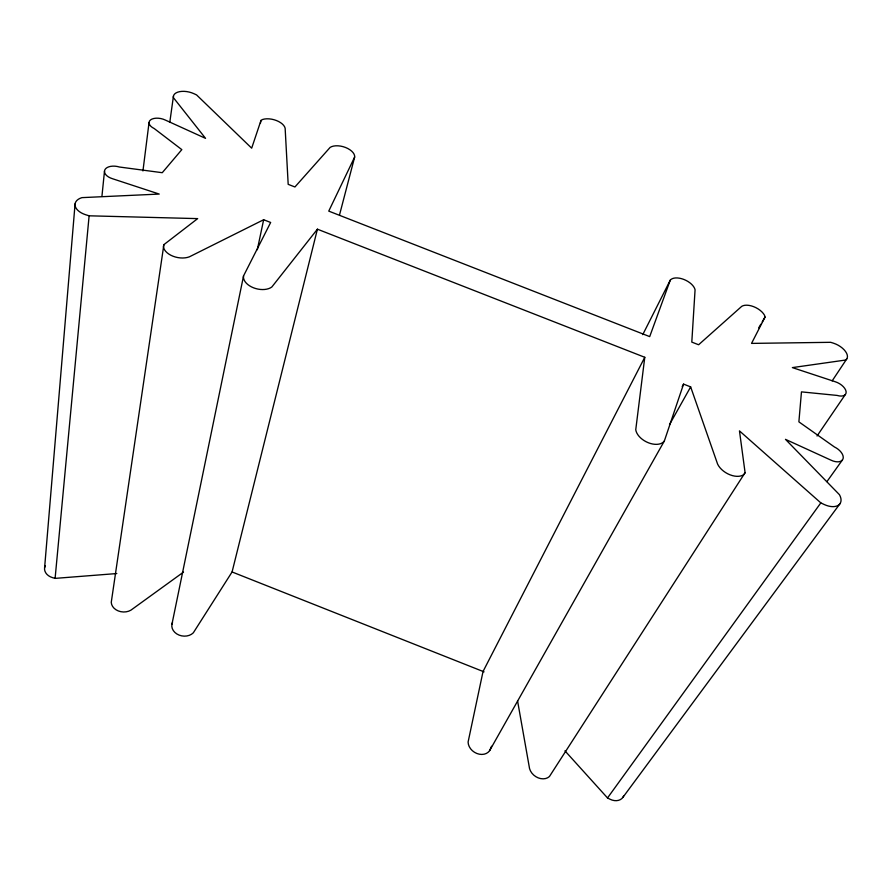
<?xml version="1.0" encoding="UTF-8"?>
<svg xmlns="http://www.w3.org/2000/svg" width="892" height="892" viewBox="0 0 892 892"><rect width="100%" height="100%" fill="white"/><g stroke="black" fill="none" stroke-linecap="round" stroke-linejoin="round"><path stroke-width="1.34" d="M44.6 567.758L75.084 203.822M116.796 573.545L55.103 578.384L89.122 215.808L85.688 214.749A16.19 9.388 9.3 0 1 75.162 205.94A16.19 9.388 9.3 0 1 81.93 197.634L159.222 194.066L112.437 178.701A11.563 6.512 10.3 0 1 105.022 169.513A11.563 6.512 10.3 0 1 119.405 167.016L162.255 172.702L181.823 149.633L154.205 128.537A10.86 5.831 11.8 0 1 150.581 119.885A10.86 5.831 11.8 0 1 165.254 120.03L205.55 138.36L173.427 97.685A14.082 7.359 12.6 0 1 179.582 91.664A14.082 7.359 12.6 0 1 193.91 93.682L196.586 94.931L251.678 148.172L260.988 120.42L262.661 119.461A13.871 7.381 14.5 0 1 276.431 120.531A13.871 7.381 14.5 0 1 285.139 128.236L288.183 184.343L294.929 186.974L330.118 147.414A13.793 7.448 16.2 0 1 345.494 147.47A13.793 7.448 16.2 0 1 354.67 156.992L339.529 214.916M101.967 196.028L104.498 171.097M89.122 215.808L197.667 218.618L163.872 244.653L163.414 246.627A16.056 9.667 11.5 0 0 172.981 256.205A16.056 9.667 11.5 0 0 189.394 256.818L263.653 219.733L270.655 222.476L243.549 275.884A15.911 9.79 13.8 0 0 253.518 287.804A15.911 9.79 13.8 0 0 271.837 286.99L317.407 229.188L644.771 357.291L635.751 429.754A15.989 9.89 27.3 0 0 648.439 442.789A15.989 9.89 27.3 0 0 664.35 440.983L683.562 384.118L690.653 386.894L717.603 464.074A16.179 9.812 29.8 0 0 730.013 474.812A16.179 9.812 29.8 0 0 743.984 474.421L745.088 472.682L739.468 430.892L820.83 502.887L824.13 504.471A16.346 9.578 32.1 0 0 838.302 505.296A16.346 9.578 32.1 0 0 839.428 494.67L785.473 439.343L830.954 460.149A11.685 6.634 31.1 0 0 843.118 458.566A11.685 6.634 31.1 0 0 834.399 446.948L798.886 421.86L801.462 391.878L837.109 395.424A10.972 5.932 29.7 0 0 846.107 391.633A10.972 5.932 29.7 0 0 835.258 381.754L792.375 367.604L845.638 360.033A14.227 7.482 28.9 0 0 845.538 351.504A14.227 7.482 28.9 0 0 833.574 343.219L830.697 342.316L751.543 343.398L765.035 317.061L764.511 315.233A13.982 7.471 26.9 0 0 753.695 306.681A13.982 7.471 26.9 0 0 741.731 306.346L698.614 344.758L691.802 342.104L695.069 289.788A13.859 7.515 25.2 0 0 683.874 279.452A13.859 7.515 25.2 0 0 670.282 280.121L642.753 334.656M142.943 170.952L149.042 122.572M172.524 622.438L171.933 624.311A12.053 9.712 8.5 0 0 179.091 635.104A12.053 9.712 8.5 0 0 193.319 632.818L232.076 571.962L317.407 229.188M169.803 122.271L173.461 96.046M163.872 244.653L111.255 602.356A12.165 9.589 4.8 0 0 118.29 610.931A12.165 9.589 4.8 0 0 130.901 610.173L183.507 572.106M260.442 123.152L260.988 120.42M171.933 624.311L243.549 275.884M257.32 249.715L263.653 219.733M644.771 357.291L483.051 671.453L468.099 742.021A12.098 9.79 32.7 0 0 476.807 753.461A12.098 9.79 32.7 0 0 489.663 750.596L491.548 746.247M670.282 280.121L649.699 336.607L328.758 211.114L354.67 156.992M682.213 386.548L683.562 384.118M669.524 424.559L690.653 386.894M489.663 750.596L664.35 440.983M758.713 327.855L760.82 324.253M762.225 321.856L765.035 317.061M745.088 472.682L549.427 776.531A12.232 9.7 36.6 0 1 538.211 777.869A12.232 9.7 36.6 0 1 529.558 768.625L517.55 700.811M832.169 380.862L846.809 358.84M817.05 435.987L845.259 394.621M826.94 481.613L842.338 460.071M623.776 795.675A12.365 9.5 39.8 0 1 609.972 799.21L607.519 797.95L820.83 502.887M622.772 797.515L839.907 503.824M55.103 578.384L52.494 577.626A12.276 9.355 1.8 0 1 45.169 565.773M232.076 571.962L484.055 671.854M564.959 750.852L607.519 797.95"/></g></svg>
